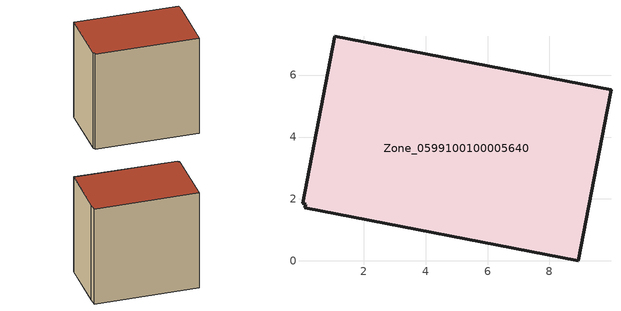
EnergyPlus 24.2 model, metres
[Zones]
Zone_0599100100005640
 floor ground (C_G): 0.03,1.86 1.07,7.26 9.99,5.52 9.87,4.87 8.92,0 0.1,1.71 0.13,1.83 z0
 wall outside (C_F): 9.99,5.52 1.07,7.26 0.03,1.86 0.13,1.83 0.1,1.71 8.92,0 9.87,4.87 9.99,5.52 z0:8.99
 roof outside (C_R): 1.07,7.26 0.03,1.86 0.13,1.83 0.1,1.71 8.92,0 9.87,4.87 9.99,5.52 z8.99
[BUILDING]
Pand.0599100100005640: North Axis=0; Terrain=City; Loads Convergence Tolerance Value=0.04; Temperature Convergence Tolerance Value=0.4; Solar Distribution=FullExterior; Maximum Number of Warmup Days=25; Minimum Number of Warmup Days=1
[Site:Location]
Rotterdam.The.Hague.AP_ZH_NLD Design_Conditions: Latitude=51.96; Longitude=4.45; Time Zone=1; Elevation=-4.5
[SITE:GROUNDTEMPERATURE:BUILDINGSURFACE]
18, 18, 18, 18, 18, 18, 18, 18, 18, 18, 18, 18
[MATERIAL] Thermal Absorptance=0.9; Solar Absorptance=0.7; Visible Absorptance=0.7
Name | Roughness | Thickness | Conductivity | Density | Specific Heat
G.TC.2006-2014 | MediumSmooth | 0.15 | 0.06 | 540 | 1210
F.TC.2006-2014 | Rough | 0.3 | 0.12 | 1920 | 840
R.TC.2006-2014 | MediumRough | 0.2 | 0.08 | 1500 | 1000
[CONSTRUCTION]
C_G: G.TC.2006-2014
C_F: F.TC.2006-2014
C_R: R.TC.2006-2014
[ZONE]
Zone_0599100100005640: Type=1; Multiplier=1; Ceiling Height=Autocalculate; Volume=Autocalculate; Floor Area=autocalculate; Part of Total Floor Area=Yes
[ZONEINFILTRATION:DESIGNFLOWRATE]
Infil_Zone_0599100100005640: Zone or ZoneList or Space or SpaceList=Zone_0599100100005640; Schedule=AlwaysOn; Design Flow Rate Calculation Method=Flow/Area; Flow Rate per Floor Area=0.0015; Constant Term Coefficient=1; Temperature Term Coefficient=0; Velocity Term Coefficient=0; Velocity Squared Term Coefficient=0
[HVACTEMPLATE:ZONE:IDEALLOADSAIRSYSTEM]
Zone_0599100100005640: Maximum Heating Supply Air Temperature=50; Minimum Cooling Supply Air Temperature=13; Maximum Heating Supply Air Humidity Ratio=0.0156; Minimum Cooling Supply Air Humidity Ratio=0.0077; Heating Limit=NoLimit; Cooling Limit=NoLimit; Dehumidification Control Type=ConstantSensibleHeatRatio; Cooling Sensible Heat Ratio=0.7; Dehumidification Setpoint=60; Humidification Control Type=None; Humidification Setpoint=30; Outdoor Air Method=None; Outdoor Air Flow Rate per Person=0.00944; Outdoor Air Flow Rate per Zone Floor Area=0; Outdoor Air Flow Rate per Zone=0; Demand Controlled Ventilation Type=None; Outdoor Air Economizer Type=NoEconomizer; Heat Recovery Type=None; Sensible Heat Recovery Effectiveness=0.7; Latent Heat Recovery Effectiveness=0.65
[ZONECONTROL:THERMOSTAT]
ThermostatControl_Zone_0599100100005640: Zone or ZoneList=Zone_0599100100005640; Control Type Schedule=DualSetpointControlType; Control 1=Thermostat_Zone_0599100100005640; Temperature Difference Between Cutout And Setpoint=0
[THERMOSTATSETPOINT:DUALSETPOINT]
Thermostat_Zone_0599100100005640: Heating Setpoint Temperature Schedule=HeatingSetpoint_Zone_0599100100005640; Cooling Setpoint Temperature Schedule=CoolingSetpoint_Zone_0599100100005640
[SCHEDULE:COMPACT]
HeatingSetpoint_Zone_0599100100005640: Through: 12/31, For: AllDays, Until: 24:00, 21
CoolingSetpoint_Zone_0599100100005640: Through: 12/31, For: AllDays, Until: 24:00, 24
DualSetpointControlType: Through: 12/31, For: AllDays, Until: 24:00, 4
AlwaysOn: Through: 12/31, For: AllDays, Until: 24:00, 1
